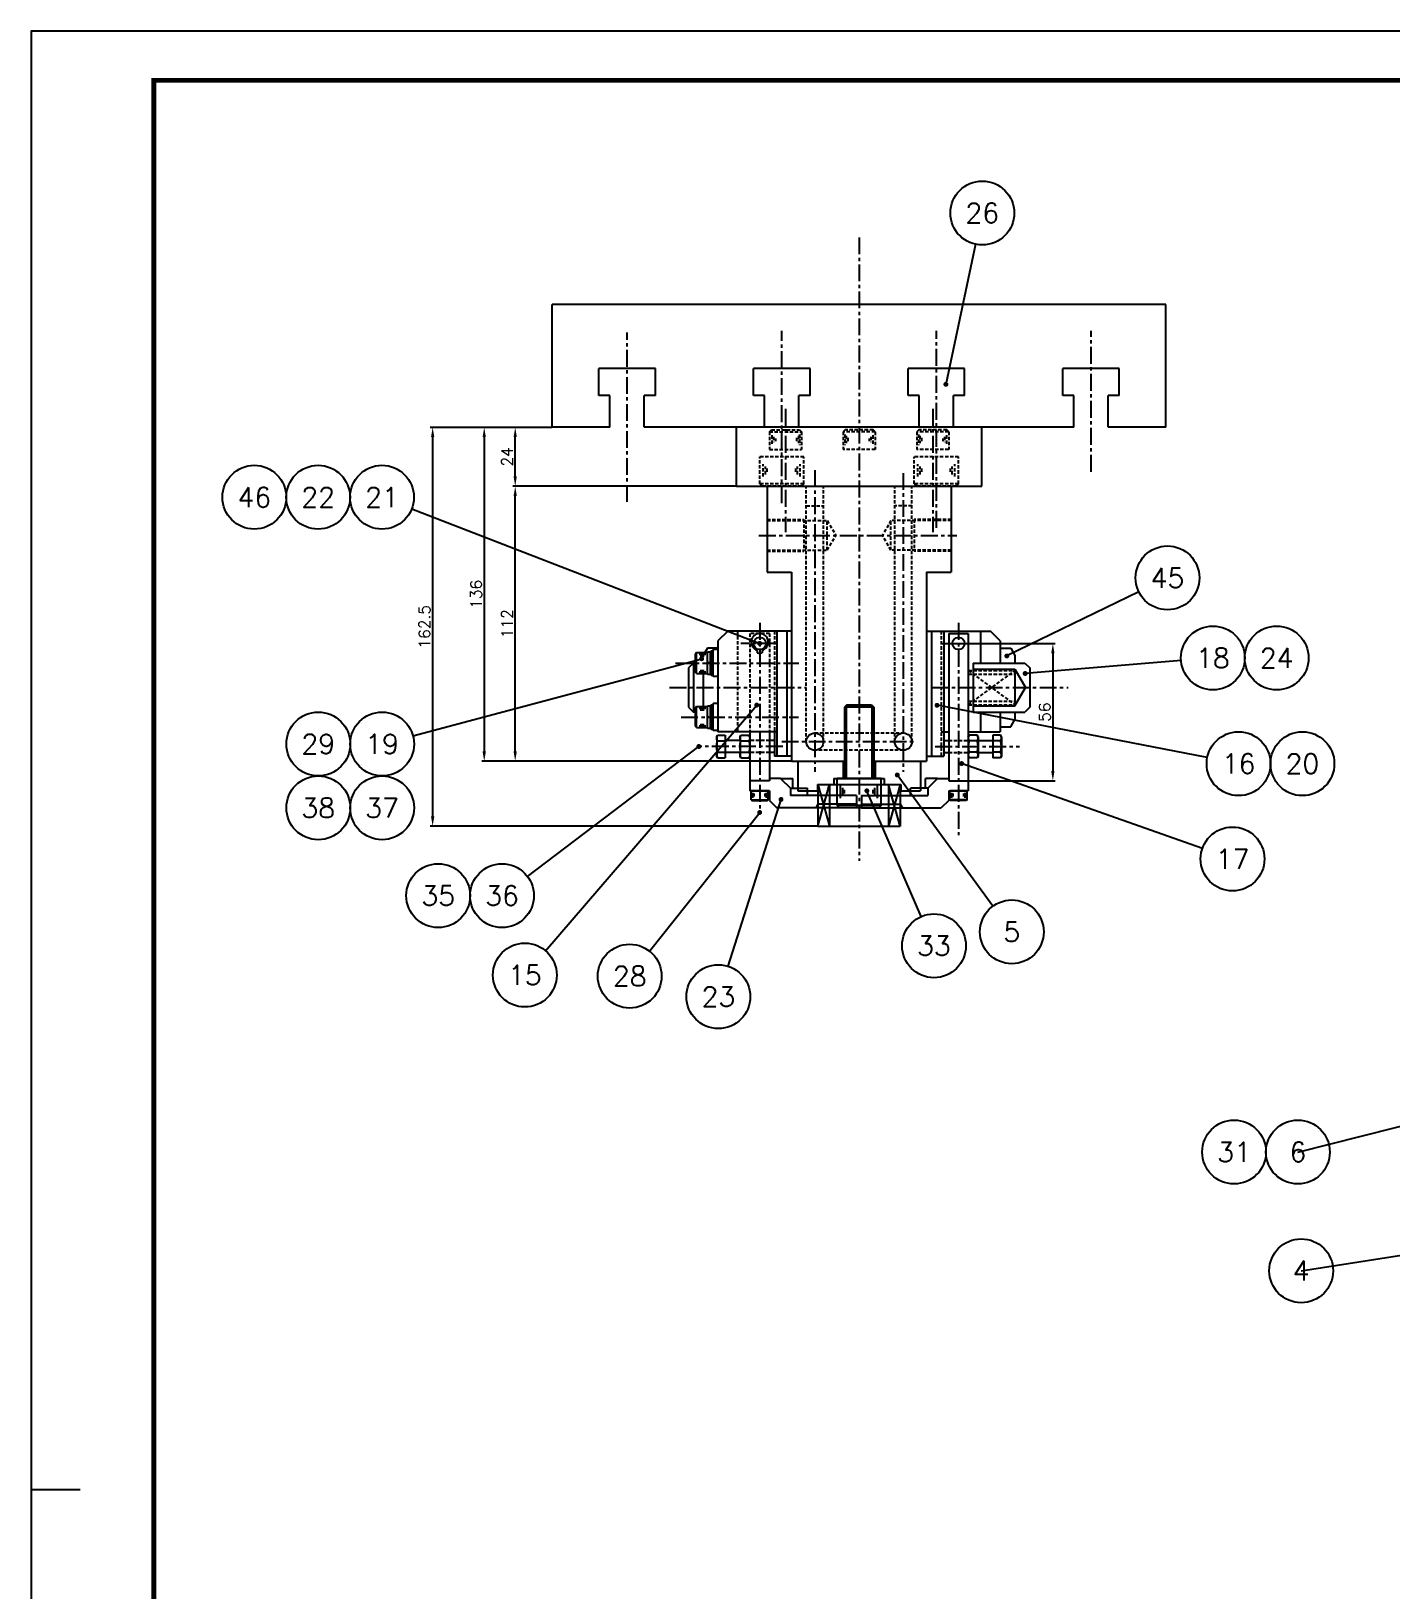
# Model space of a CAD drawing. Extents: x -1050 to 4472, y -2429 to 1188.
# Drawn here: x 0 to 554, y 553 to 1188 of the extents above; entities that cross this region are included whole.
import ezdxf
from ezdxf.enums import TextEntityAlignment as Align

# ---------------------------------------------------------------- set-up
doc = ezdxf.new("R2010")
doc.units = 0
doc.header["$LTSCALE"] = 5.5
doc.header["$MEASUREMENT"] = 0
doc.linetypes.add('CENTER', pattern=[2, 1.25, -0.25, 0.25, -0.25])
doc.linetypes.add('HIDDEN', pattern=[0.375, 0.25, -0.125])
doc.layers.get('0').update_dxf_attribs({"linetype": 'CONTINUOUS'})
doc.layers.get('DEFPOINTS').update_dxf_attribs({"linetype": 'CONTINUOUS'})
for name, color, linetype in [('0-POS', 3, 'CONTINUOUS'), ('CL', 1, 'CENTER'), ('CO', 3, 'CONTINUOUS'), ('CUPLA A SOLDAR', 5, 'CONTINUOUS'), ('FI', 1, 'CONTINUOUS'), ('OC', 1, 'HIDDEN'), ('POS', 3, 'CONTINUOUS')]:
    doc.layers.add(name, color=color, linetype=linetype)
doc.styles.add('ROMANS', font='ROMANS.SHX')
doc.dimstyles.new('2', dxfattribs={"dimscale": 2, "dimtxt": 2.3, "dimasz": 2, "dimexe": 0.5, "dimexo": 0.0625, "dimgap": 0.5, "dimtad": 1, "dimdec": 4, "dimdsep": 46, "dimtxsty": 'ROMANS', "dimcen": -2, "dimclrt": 7, "dimadec": 0, "dimazin": 0, "dimtfac": 0.869565, "dimtdec": 4, "dimtmove": 0, "dimatfit": 3, "dimfxl": 1, "dimtolj": 1, "dimarcsym": 0})

# ---------------------------------------------------------------- blocks, each defined once
blk = doc.blocks.new('12912L')
for p, q in [((-9, 11), (-8, 12)), ((-9, 11), (-9, 0)), ((-8, 12), (8, 12)), ((9, 11), (8, 12)), ((9, 11), (9, 0)), ((-9, 0), (9, 0))]:
    blk.add_line(p, q)
at = {"color": 1}
for p, q in [((-9, 11), (9, 11)), ((-7.47, 8.01), (-7.47, 3.03)), ((-6.47, 7.16), (-6.47, 3.89)), ((6.61, 7.16), (6.61, 3.89)), ((7.61, 8.01), (7.61, 3.03)), ((-5.76, 6.16), (-5.76, 4.6)), ((5.9, 6.16), (5.9, 4.6))]:
    blk.add_line(p, q, dxfattribs=at)
blk = doc.blocks.new('04912L')
for p, q in [((-3.5, 3.7), (-3.2, 4)), ((-3.5, 3.7), (-3.5, 0)), ((-3.5, 0), (3.5, 0)), ((-3.2, 4), (3.2, 4)), ((3.5, 3.7), (3.2, 4)), ((3.5, 3.7), (3.5, 0))]:
    blk.add_line(p, q)
at = {"color": 1}
for p, q in [((-3.5, 3.7), (3.5, 3.7)), ((-2.75, 2.85), (-2.75, 0.9)), ((-2.22, 2.4), (-2.22, 1.16)), ((2.22, 2.4), (2.22, 1.16)), ((2.75, 2.85), (2.75, 0.9))]:
    blk.add_line(p, q, dxfattribs=at)
blk = doc.blocks.new('05934L')
for p, q in [((-4, 4), (-4.62, 3.64)), ((-4.62, 3.64), (-4.62, 0.36)), ((-4, 0), (-4.62, 0.36)), ((-4, 4), (-2.31, 4)), ((-4, 0), (-2.31, 0)), ((-2.31, 4), (2.31, 4)), ((-2.31, 3.64), (-2.31, 0.36)), ((-2.31, 0), (2.31, 0)), ((2.31, 4), (4, 4)), ((2.31, 3.64), (2.31, 0.36)), ((2.31, 0), (4, 0)), ((4, 4), (4.62, 3.64)), ((4, 0), (4.62, 0.36)), ((4.62, 3.64), (4.62, 0.36))]:
    blk.add_line(p, q)
for centre, radius, start, end in [((-3.46, 1.96), 2.04, 55.61575, 124.38425), ((-3.46, 2.04), 2.04, 235.61575, 304.38425), ((0, -3.64), 7.64, 72.41205, 107.58795), ((0, 7.64), 7.64, 252.41205, 287.58795), ((3.46, 1.96), 2.04, 55.61575, 124.38425), ((3.46, 2.04), 2.04, 235.61575, 304.38425)]:
    blk.add_arc(centre, radius, start, end)
blk = doc.blocks.new('05933L')
for p, q in [((-4, 3.5), (-4.62, 3.14)), ((-4.62, 3.14), (-4.62, 0)), ((-4.62, 0), (4.62, 0)), ((-4, 3.5), (-2.31, 3.5)), ((-2.31, 3.5), (2.31, 3.5)), ((-2.31, 3.14), (-2.31, 0)), ((2.31, 3.5), (4, 3.5)), ((2.31, 3.14), (2.31, 0)), ((4, 3.5), (4.62, 3.14)), ((4.62, 3.14), (4.62, 0))]:
    blk.add_line(p, q)
for centre, radius, start, end in [((-3.46, 1.46), 2.04, 55.61575, 124.38425), ((0, -4.14), 7.64, 72.41205, 107.58795), ((3.46, 1.46), 2.04, 55.61575, 124.38425)]:
    blk.add_arc(centre, radius, start, end)
blk = doc.blocks.new('05125')
for p, q in [((-4.7, 1), (-5, 0.7)), ((-5, 0.7), (-5, 0)), ((-5, 0), (5, 0)), ((-4.7, 1), (4.7, 1)), ((4.7, 1), (5, 0.7)), ((5, 0.7), (5, 0))]:
    blk.add_line(p, q)
at = {"color": 1}
blk.add_line((-5, 0.7), (5, 0.7), dxfattribs=at)
blk = doc.blocks.new('05127')
for p, q in [((-4.6, 1.2), (4.6, 1.2)), ((-4.6, 1.2), (-4.6, 0)), ((-4.6, 0), (4.6, 0)), ((0.51, 1.2), (-0.53, 0)), ((4.6, 1.2), (4.6, 0))]:
    blk.add_line(p, q)
blk = doc.blocks.new('05912L')
for p, q in [((-4.25, 4.5), (-3.75, 5)), ((-4.25, 4.5), (-4.25, 0)), ((-4.25, 0), (4.25, 0)), ((-3.75, 5), (3.75, 5)), ((4.25, 4.5), (3.75, 5)), ((4.25, 4.5), (4.25, 0))]:
    blk.add_line(p, q)
at = {"color": 1}
for p, q in [((-4.25, 4.5), (4.25, 4.5)), ((-3.64, 3.52), (-3.64, 0.79)), ((-2.98, 3.1), (-2.98, 1.41)), ((2.98, 3.1), (2.98, 1.41)), ((3.64, 3.52), (3.64, 0.79))]:
    blk.add_line(p, q, dxfattribs=at)
blk = doc.blocks.new('08912L')
for p, q in [((-6.5, 7.2), (-5.7, 8)), ((-6.5, 7.2), (-6.5, 0)), ((-5.7, 8), (5.7, 8)), ((5.7, 8), (6.5, 7.2)), ((6.5, 7.2), (6.5, 0)), ((-6.5, 0), (6.5, 0))]:
    blk.add_line(p, q)
at = {"color": 1}
for p, q in [((-6.5, 7.2), (6.5, 7.2)), ((-5.56, 5.75), (-5.56, 2.02)), ((-4.81, 5.13), (-4.81, 2.89)), ((-4.07, 4.39), (-4.07, 3.39)), ((4.52, 4.76), (4.52, 3.14)), ((5.26, 5.51), (5.26, 2.52)), ((5.76, 6.13), (5.76, 1.78))]:
    blk.add_line(p, q, dxfattribs=at)
blk = doc.blocks.new('*D20')
at = {"layer": 'CO', "color": 0, "lineweight": -2}
for p, q in [((212.16, 1026.65), (162.55, 1026.65)), ((163.55, 1022.65), (163.55, 868.15)), ((320.41, 864.15), (162.55, 864.15))]:
    blk.add_line(p, q, dxfattribs=at)
at = {"layer": 'CO', "color": 0}
for points in [[(162.89, 1022.65), (164.22, 1022.65), (163.55, 1026.65)], [(162.89, 868.15), (164.22, 868.15), (163.55, 864.15)]]:
    blk.add_solid(points, dxfattribs=at)
at = {"layer": 'DEFPOINTS', "color": 0}
for p in [(212.28, 1026.65), (163.55, 864.15), (320.53, 864.15)]:
    blk.add_point(p, dxfattribs=at)
at = {"layer": 'CO', "color": 7, "insert": (160.25, 945.4), "char_height": 4.6, "attachment_point": 5, "rotation": 90, "style": 'ROMANS'}
blk.add_mtext('\\A1;162.5', dxfattribs=at)
blk = doc.blocks.new('*D21')
at = {"layer": 'CO', "color": 0, "lineweight": -2}
for p, q in [((212.16, 1026.65), (183.56, 1026.65)), ((184.56, 1022.65), (184.56, 894.65)), ((309.66, 890.65), (183.56, 890.65))]:
    blk.add_line(p, q, dxfattribs=at)
at = {"layer": 'CO', "color": 0}
for points in [[(183.89, 1022.65), (185.23, 1022.65), (184.56, 1026.65)], [(183.89, 894.65), (185.23, 894.65), (184.56, 890.65)]]:
    blk.add_solid(points, dxfattribs=at)
at = {"layer": 'DEFPOINTS', "color": 0}
for p in [(212.28, 1026.65), (184.56, 890.65), (309.78, 890.65)]:
    blk.add_point(p, dxfattribs=at)
at = {"layer": 'CO', "color": 7, "insert": (181.26, 958.65), "char_height": 4.6, "attachment_point": 5, "rotation": 90, "style": 'ROMANS'}
blk.add_mtext('\\A1;136', dxfattribs=at)
blk = doc.blocks.new('*D22')
at = {"layer": 'CO', "color": 0, "lineweight": -2}
for p, q in [((287.16, 1002.65), (196.19, 1002.65)), ((197.19, 894.65), (197.19, 998.65)), ((309.53, 890.65), (196.19, 890.65))]:
    blk.add_line(p, q, dxfattribs=at)
at = {"layer": 'CO', "color": 0}
for points in [[(196.52, 998.65), (197.85, 998.65), (197.19, 1002.65)], [(196.52, 894.65), (197.85, 894.65), (197.19, 890.65)]]:
    blk.add_solid(points, dxfattribs=at)
at = {"layer": 'DEFPOINTS', "color": 0}
for p in [(197.19, 1002.65), (287.28, 1002.65), (309.66, 890.65)]:
    blk.add_point(p, dxfattribs=at)
at = {"layer": 'CO', "color": 7, "insert": (193.89, 946.65), "char_height": 4.6, "attachment_point": 5, "rotation": 90, "style": 'ROMANS'}
blk.add_mtext('\\A1;112', dxfattribs=at)
blk = doc.blocks.new('*D23')
at = {"layer": 'CO', "color": 0, "lineweight": -2}
for p, q in [((212.16, 1026.65), (196.19, 1026.65)), ((197.19, 1006.65), (197.19, 1022.65)), ((287.03, 1002.65), (196.19, 1002.65))]:
    blk.add_line(p, q, dxfattribs=at)
at = {"layer": 'CO', "color": 0}
for points in [[(196.52, 1022.65), (197.85, 1022.65), (197.19, 1026.65)], [(196.52, 1006.65), (197.85, 1006.65), (197.19, 1002.65)]]:
    blk.add_solid(points, dxfattribs=at)
at = {"layer": 'DEFPOINTS', "color": 0}
for p in [(197.19, 1026.65), (212.28, 1026.65), (287.16, 1002.65)]:
    blk.add_point(p, dxfattribs=at)
at = {"layer": 'CO', "color": 7, "insert": (193.89, 1014.65), "char_height": 4.6, "attachment_point": 5, "rotation": 90, "style": 'ROMANS'}
blk.add_mtext('\\A1;24', dxfattribs=at)
blk = doc.blocks.new('A1G')
blk.add_lwpolyline([(0, 0), (841, 0), (841, 594), (0, 594)], close=True)
at = {"const_width": 1}
blk.add_lwpolyline([(25, 10), (831, 10), (831, 584), (25, 584)], close=True, dxfattribs=at)
blk.add_lwpolyline([(0, 297), (10, 297)])
blk = doc.blocks.new('POS')
at = {"layer": '0-POS'}
blk.add_circle((0, 0), 6.5, dxfattribs=at)
at = {"layer": '0-POS', "style": 'ROMANS', "flags": 4}
blk.add_attdef('P', text='', height=4, dxfattribs=at).set_placement((0, 0), align=Align.MIDDLE)
blk = doc.blocks.new('*D249')
at = {"layer": 'CO', "color": 0, "lineweight": -2}
for p, q in [((377.91, 938.65), (417.22, 938.65)), ((416.22, 934.65), (416.22, 886.65)), ((377.91, 882.65), (417.22, 882.65))]:
    blk.add_line(p, q, dxfattribs=at)
at = {"layer": 'CO', "color": 0}
for points in [[(415.56, 934.65), (416.89, 934.65), (416.22, 938.65)], [(415.56, 886.65), (416.89, 886.65), (416.22, 882.65)]]:
    blk.add_solid(points, dxfattribs=at)
at = {"layer": 'DEFPOINTS', "color": 0}
for p in [(377.78, 938.65), (377.78, 882.65), (416.22, 882.65)]:
    blk.add_point(p, dxfattribs=at)
at = {"layer": 'CO', "color": 7, "insert": (412.92, 910.65), "char_height": 4.6, "attachment_point": 5, "rotation": 90, "style": 'ROMANS'}
blk.add_mtext('\\A1;56', dxfattribs=at)

msp = doc.modelspace()

# ---------------------------------------------------------------- linework, layer by layer
for p, q in [((462.28481, 1076.65213), (212.28481, 1076.65213)), ((212.28481, 1026.65213), (212.28481, 1076.65213)), ((462.28481, 1026.65213), (462.28481, 1076.65213)), ((254.28481, 1050.65213), (231.28481, 1050.65213)), ((231.28481, 1039.65213), (231.28481, 1050.65213)), ((254.28481, 1039.65213), (254.28481, 1050.65213)), ((317.28481, 1050.65213), (294.28481, 1050.65213)), ((294.28481, 1039.65213), (294.28481, 1050.65213)), ((317.28481, 1039.65213), (317.28481, 1050.65213)), ((380.28481, 1050.65213), (357.28481, 1050.65213)), ((357.28481, 1039.65213), (357.28481, 1050.65213)), ((380.28481, 1039.65213), (380.28481, 1050.65213)), ((443.28481, 1050.65213), (420.28481, 1050.65213)), ((420.28481, 1039.65213), (420.28481, 1050.65213)), ((443.28481, 1039.65213), (443.28481, 1050.65213)), ((235.78481, 1039.65213), (231.28481, 1039.65213)), ((235.78481, 1026.65213), (235.78481, 1039.65213)), ((254.28481, 1039.65213), (249.78481, 1039.65213)), ((249.78481, 1026.65213), (249.78481, 1039.65213)), ((298.78481, 1039.65213), (294.28481, 1039.65213)), ((298.78481, 1026.65213), (298.78481, 1039.65213)), ((317.28481, 1039.65213), (312.78481, 1039.65213)), ((312.78481, 1026.65213), (312.78481, 1039.65213)), ((361.78481, 1039.65213), (357.28481, 1039.65213)), ((361.78481, 1026.65213), (361.78481, 1039.65213)), ((380.28481, 1039.65213), (375.78481, 1039.65213)), ((375.78481, 1026.65213), (375.78481, 1039.65213)), ((424.78481, 1039.65213), (420.28481, 1039.65213)), ((424.78481, 1026.65213), (424.78481, 1039.65213)), ((443.28481, 1039.65213), (438.78481, 1039.65213)), ((438.78481, 1026.65213), (438.78481, 1039.65213)), ((235.78481, 1026.65213), (212.28481, 1026.65213)), ((424.78481, 1026.65213), (249.78481, 1026.65213)), ((287.28481, 1002.65213), (287.28481, 1026.65213)), ((387.28481, 1002.65213), (387.28481, 1026.65213)), ((462.28481, 1026.65213), (438.78481, 1026.65213)), ((287.28481, 1002.65213), (387.28481, 1002.65213)), ((299.78481, 1002.65213), (299.78481, 967.65213)), ((309.78481, 1002.65213), (364.78481, 1002.65213)), ((374.78481, 1002.65213), (374.78481, 967.65213)), ((299.78481, 967.65213), (309.78481, 967.65213)), ((309.78481, 967.65213), (309.78481, 890.65213)), ((364.78481, 967.65213), (364.78481, 890.65213)), ((364.78481, 967.65213), (374.78481, 967.65213)), ((283.78481, 943.65213), (279.78481, 939.65213)), ((309.78481, 943.65213), (283.78481, 943.65213)), ((303.78481, 943.65213), (303.78481, 892.65213)), ((307.78481, 943.65213), (307.78481, 892.65213)), ((364.78481, 943.65213), (390.78481, 943.65213)), ((366.78481, 943.65213), (366.78481, 892.65213)), ((371.78481, 943.65213), (371.78481, 892.65213)), ((373.78481, 942.65213), (373.78481, 882.65213)), ((373.78481, 942.65213), (381.78481, 942.65213)), ((381.78481, 942.65213), (381.78481, 878.65213)), ((386.78481, 943.65213), (386.78481, 930.65213)), ((394.78481, 939.65213), (390.78481, 943.65213)), ((275.51686, 936.65213), (274.50649, 934.90213)), ((279.78481, 936.65213), (275.51686, 936.65213)), ((277.78481, 925.15213), (277.78481, 936.15213)), ((279.78481, 936.15213), (277.78481, 936.15213)), ((279.78481, 939.65213), (279.78481, 902.65213)), ((295.78481, 935.79802), (295.78481, 934.76464)), ((297.78481, 935.79802), (297.78481, 934.76464)), ((394.78481, 939.65213), (394.78481, 930.65213)), ((394.78481, 936.65213), (399.05276, 936.65213)), ((399.05276, 936.65213), (400.78481, 933.65213)), ((269.78481, 930.65213), (267.78481, 928.65213)), ((267.78481, 928.65213), (267.78481, 912.65213)), ((270.58481, 930.65213), (269.78481, 930.65213)), ((269.78481, 930.65213), (269.78481, 910.65213)), ((383.78481, 930.65213), (383.78481, 910.65213)), ((383.78481, 930.65213), (404.78481, 930.65213)), ((383.78481, 928.15213), (400.78481, 928.15213)), ((400.78481, 933.65213), (400.78481, 930.65213)), ((400.78481, 928.15213), (400.78481, 913.15213)), ((400.78481, 928.15213), (405.11493, 920.65213)), ((404.78481, 930.65213), (406.78481, 928.65213)), ((406.78481, 928.65213), (406.78481, 912.65213)), ((273.78481, 926.40213), (273.78481, 912.90213)), ((279.78481, 925.15213), (277.78481, 925.15213)), ((400.78481, 913.15213), (405.11493, 920.65213)), ((267.78481, 912.65213), (269.78481, 910.65213)), ((270.58481, 910.65213), (269.78481, 910.65213)), ((277.78481, 903.15213), (277.78481, 914.15213)), ((279.78481, 914.15213), (277.78481, 914.15213)), ((332.28481, 913.65213), (331.28481, 912.65213)), ((331.28481, 912.65213), (331.28481, 883.65213)), ((332.28481, 913.65213), (342.28481, 913.65213)), ((342.28481, 913.65213), (343.28481, 912.65213)), ((343.28481, 912.65213), (343.28481, 883.65213)), ((383.78481, 913.15213), (400.78481, 913.15213)), ((383.78481, 910.65213), (404.78481, 910.65213)), ((386.78481, 910.65213), (386.78481, 902.65213)), ((394.78481, 910.65213), (394.78481, 902.65213)), ((400.78481, 910.65213), (400.78481, 907.65213)), ((406.78481, 912.65213), (404.78481, 910.65213)), ((279.78481, 903.15213), (277.78481, 903.15213)), ((303.78481, 902.65213), (279.78481, 902.65213)), ((292.78481, 902.65213), (292.78481, 878.65213)), ((300.78481, 902.65213), (300.78481, 882.65213)), ((302.78481, 902.65213), (302.78481, 892.65213)), ((371.78481, 902.65213), (373.78481, 902.65213)), ((381.78481, 902.65213), (394.78481, 902.65213)), ((394.78481, 904.65213), (399.05276, 904.65213)), ((399.05276, 904.65213), (400.78481, 907.65213)), ((288.78481, 899.15213), (282.78481, 899.15213)), ((302.78481, 899.15213), (300.78481, 899.15213)), ((371.78481, 899.15213), (373.78481, 899.15213)), ((385.78481, 899.15213), (391.78481, 899.15213)), ((288.78481, 894.15213), (282.78481, 894.15213)), ((302.78481, 894.15213), (300.78481, 894.15213)), ((309.78481, 892.65213), (302.78481, 892.65213)), ((309.78481, 890.65213), (331.28481, 890.65213)), ((312.28481, 890.65213), (312.28481, 878.65213)), ((330.78481, 890.65213), (330.78481, 883.65213)), ((343.28481, 890.65213), (364.78481, 890.65213)), ((343.78481, 890.65213), (343.78481, 883.65213)), ((362.28481, 890.65213), (362.28481, 878.65213)), ((364.78481, 892.65213), (371.78481, 892.65213)), ((371.78481, 894.15213), (373.78481, 894.15213)), ((385.78481, 894.15213), (391.78481, 894.15213)), ((305.28481, 883.65213), (300.78481, 883.65213)), ((305.28481, 883.65213), (309.28481, 879.65213)), ((305.28481, 883.65213), (310.28481, 883.65213)), ((310.28481, 879.65213), (310.28481, 883.65213)), ((327.03481, 883.65213), (327.03481, 881.15213)), ((327.03481, 883.65213), (347.53481, 883.65213)), ((347.53481, 883.65213), (347.53481, 881.15213)), ((364.28481, 879.65213), (364.28481, 883.65213)), ((369.28481, 883.65213), (364.28481, 883.65213)), ((369.28481, 883.65213), (365.28481, 879.65213)), ((369.28481, 883.65213), (373.78481, 883.65213)), ((300.78481, 882.65213), (292.78481, 882.65213)), ((300.78481, 878.65213), (292.78481, 878.65213)), ((300.78481, 878.65213), (300.78481, 874.65213)), ((309.28481, 879.65213), (309.28481, 876.65213)), ((309.28481, 879.65213), (316.28481, 879.65213)), ((336.28481, 876.65213), (309.28481, 876.65213)), ((312.28481, 878.65213), (320.28481, 878.65213)), ((316.28481, 876.65213), (316.28481, 879.65213)), ((320.28481, 881.15213), (320.28481, 878.65213)), ((320.28481, 881.15213), (327.03481, 881.15213)), ((320.53481, 876.65213), (320.53481, 873.15213)), ((336.28481, 876.65213), (336.28481, 871.65213)), ((338.28481, 876.65213), (338.28481, 871.65213)), ((338.28481, 876.65213), (365.28481, 876.65213)), ((347.53481, 881.15213), (354.28481, 881.15213)), ((354.03481, 876.65213), (354.03481, 873.15213)), ((354.28481, 881.15213), (354.28481, 878.65213)), ((354.28481, 878.65213), (362.28481, 878.65213)), ((358.28481, 876.65213), (358.28481, 879.65213)), ((365.28481, 879.65213), (358.28481, 879.65213)), ((365.28481, 879.65213), (365.28481, 876.65213)), ((373.78481, 882.65213), (381.78481, 882.65213)), ((373.78481, 878.65213), (373.78481, 874.65213)), ((373.78481, 878.65213), (381.78481, 878.65213)), ((300.78481, 874.65213), (303.78481, 871.65213)), ((336.28481, 871.65213), (303.78481, 871.65213)), ((320.53481, 873.15213), (319.66878, 871.65213)), ((336.28481, 873.15213), (320.53481, 873.15213)), ((338.28481, 873.15213), (354.03481, 873.15213)), ((338.28481, 871.65213), (370.78481, 871.65213)), ((354.03481, 873.15213), (354.90083, 871.65213)), ((373.78481, 874.65213), (370.78481, 871.65213))]:
    msp.add_line(p, q)
for centre, radius in [((296.78481, 938.65213), 2.5), ((377.78481, 938.65213), 2.5), ((319.28481, 898.65213), 3.5), ((355.28481, 898.65213), 3.5)]:
    msp.add_circle(centre, radius)
for radius, start, end in [(3.5, 286.6015496, 253.3984504), (4.5, 257.16041159, 282.83958841)]:
    msp.add_arc((296.78481, 939.15213), radius, start, end)
at = {"layer": 'CL'}
for p, q in [((337.28481, 1103.99758), (337.28481, 850.14506)), ((242.78481, 996.27383), (242.78481, 1065.21466)), ((305.78481, 995.82121), (305.78481, 1065.89468)), ((368.78481, 985.729), (368.78481, 1065.89468)), ((431.78481, 1008.5115), (431.78481, 1065.89468)), ((307.28481, 1034.18), (307.28481, 983.88681)), ((367.28481, 1034.18), (367.28481, 983.88681)), ((319.28481, 1009.20786), (319.28481, 886.33653)), ((355.28481, 1008.02603), (355.28481, 886.33653)), ((296.49331, 982.65213), (377.0565, 982.65213)), ((296.78481, 946.9953), (296.78481, 869.78196)), ((377.78481, 946.9953), (377.78481, 860.5645)), ((303.65557, 938.65213), (289.14524, 938.65213)), ((370.91404, 938.65213), (385.42437, 938.65213)), ((262.54185, 930.65213), (312.70964, 930.65213)), ((260.05243, 920.65213), (315.66326, 920.65213)), ((366.85315, 920.65213), (422.46398, 920.65213)), ((264.77863, 908.65213), (312.63495, 908.65213)), ((306.17351, 896.65213), (271.99773, 896.65213)), ((305.7578, 898.65213), (360.55297, 898.65213)), ((368.27222, 896.65213), (402.57189, 896.65213))]:
    msp.add_line(p, q, dxfattribs=at)
at = {"layer": 'CUPLA A SOLDAR'}
for p, q in [((320.53481, 881.15213), (320.53481, 864.15213)), ((320.53481, 881.15213), (354.03481, 881.15213)), ((320.53481, 864.15213), (325.28481, 881.15213)), ((320.53481, 881.15213), (325.28481, 864.15213)), ((325.28481, 881.15213), (325.28481, 864.15213)), ((349.28481, 881.15213), (349.28481, 864.15213)), ((354.03481, 881.15213), (349.28481, 864.15213)), ((354.03481, 864.15213), (349.28481, 881.15213)), ((354.03481, 881.15213), (354.03481, 864.15213)), ((320.53481, 864.15213), (354.03481, 864.15213))]:
    msp.add_line(p, q, dxfattribs=at)
at = {"layer": 'FI'}
for p, q in [((343.28481, 912.65213), (331.28481, 912.65213)), ((332.03481, 912.65213), (332.03481, 883.65213)), ((342.53481, 912.65213), (342.53481, 883.65213))]:
    msp.add_line(p, q, dxfattribs=at)
at = {"layer": 'OC'}
for p, q in [((315.78481, 898.65213), (315.78481, 1002.65213)), ((322.78481, 898.65213), (322.78481, 1002.65213)), ((351.78481, 898.65213), (351.78481, 1002.65213)), ((358.78481, 898.65213), (358.78481, 1002.65213)), ((315.78481, 994.65213), (322.78481, 994.65213)), ((358.78481, 994.65213), (351.78481, 994.65213)), ((299.78481, 989.15213), (314.78481, 989.15213)), ((299.78481, 988.65213), (324.3207, 988.65213)), ((314.78481, 989.15213), (314.78481, 976.15213)), ((324.3207, 988.65213), (327.78481, 982.65213)), ((324.3207, 976.65213), (324.3207, 988.65213)), ((350.24891, 988.65213), (346.78481, 982.65213)), ((374.78481, 988.65213), (350.24891, 988.65213)), ((350.24891, 976.65213), (350.24891, 988.65213)), ((359.78481, 989.15213), (359.78481, 976.15213)), ((374.78481, 989.15213), (359.78481, 989.15213)), ((324.3207, 976.65213), (327.78481, 982.65213)), ((350.24891, 976.65213), (346.78481, 982.65213)), ((299.78481, 976.65213), (324.3207, 976.65213)), ((299.78481, 976.15213), (314.78481, 976.15213)), ((374.78481, 976.65213), (350.24891, 976.65213)), ((374.78481, 976.15213), (359.78481, 976.15213)), ((287.78481, 943.65213), (287.78481, 902.65213)), ((292.78481, 942.65213), (292.78481, 902.65213)), ((300.78481, 942.65213), (292.78481, 942.65213)), ((300.78481, 942.65213), (300.78481, 902.65213)), ((302.78481, 943.65213), (302.78481, 902.65213)), ((370.78481, 943.65213), (370.78481, 892.65213)), ((381.78481, 927.65213), (400.78481, 927.65213)), ((381.78481, 913.65213), (400.78481, 927.65213)), ((381.78481, 927.65213), (400.78481, 913.65213)), ((381.78481, 926.15213), (400.78481, 926.15213)), ((381.78481, 915.15213), (400.78481, 915.15213)), ((381.78481, 913.65213), (400.78481, 913.65213)), ((319.28481, 902.15213), (355.28481, 902.15213)), ((370.78481, 902.65213), (371.78481, 902.65213)), ((300.78481, 899.15213), (292.78481, 899.15213)), ((373.78481, 899.15213), (381.78481, 899.15213)), ((300.78481, 894.15213), (292.78481, 894.15213)), ((355.28481, 895.15213), (319.28481, 895.15213)), ((373.78481, 894.15213), (381.78481, 894.15213))]:
    msp.add_line(p, q, dxfattribs=at)
at = {"layer": 'POS'}
for p, q in [((384.76861, 1101.2076), (372.64242, 1044.15025)), ((155.03564, 993.48755), (296.78481, 938.65213)), ((451.23689, 959.65279), (397.45883, 933.52676)), ((155.52254, 901.0198), (273.15278, 932.39448)), ((468.45918, 931.64093), (404.9413, 926.37752)), ((209.58778, 813.41463), (295.56828, 913.51565)), ((479.12658, 892.1045), (369.02777, 913.4263)), ((202.18366, 843.75009), (271.99773, 896.65213)), ((477.16207, 855.17502), (379.06137, 889.70007)), ((391.83746, 831.66079), (352.82476, 885.04624)), ((362.62274, 827.41999), (340.45468, 878.62439)), ((283.89819, 807.15389), (305.48611, 875.08053)), ((251.93061, 813.29891), (296.78481, 869.78196)), ((516.05483, 731.46795), (728.77944, 784.99276)), ((517.39944, 683.1176), (725.23183, 715.67758))]:
    msp.add_line(p, q, dxfattribs=at)
at = {"layer": 'POS', "const_width": 1}
for points in [[(372.14242, 1044.15025, 1), (373.14242, 1044.15025, 1)], [(296.28481, 938.65213, 1), (297.28481, 938.65213, 1)], [(396.95883, 933.52676, 1), (397.95883, 933.52676, 1)], [(272.65278, 932.39448, 1), (273.65278, 932.39448, 1)], [(404.4413, 926.37752, 1), (405.4413, 926.37752, 1)], [(295.06828, 913.51565, 1), (296.06828, 913.51565, 1)], [(368.52777, 913.4263, 1), (369.52777, 913.4263, 1)], [(271.49773, 896.65213, 1), (272.49773, 896.65213, 1)], [(378.56137, 889.70007, 1), (379.56137, 889.70007, 1)], [(352.32476, 885.04624, 1), (353.32476, 885.04624, 1)], [(339.95468, 878.62439, 1), (340.95468, 878.62439, 1)], [(296.28481, 869.78196, 1), (297.28481, 869.78196, 1)], [(304.98611, 875.08053, 1), (305.98611, 875.08053, 1)]]:
    msp.add_lwpolyline(points, format="xyb", close=True, dxfattribs=at)

# ---------------------------------------------------------------- block references
at = {"xscale": 2, "yscale": 2, "zscale": 2}
msp.add_blockref('A1G', (0, 0), dxfattribs=at)
for name, p, rotation in [('05912L', (275.58481, 930.65213), 90), ('05127', (276.78481, 930.65213), 90), ('05125', (277.78481, 930.65213), 90), ('05912L', (275.58481, 908.65213), 90), ('05127', (276.78481, 908.65213), 90), ('05125', (277.78481, 908.65213), 90), ('05934L', (381.78481, 896.65213), 270), ('05933L', (391.78481, 896.65213), 270), ('12912L', (337.28481, 883.65213), 180), ('04912L', (377.78481, 878.65213), 180)]:
    msp.add_blockref(name, p, dxfattribs=dict(rotation=rotation))
at = {"xscale": -1}
for name, p, rotation in [('05933L', (282.78481, 896.65213), 90), ('05934L', (292.78481, 896.65213), 90), ('04912L', (296.78481, 878.65213), 180)]:
    msp.add_blockref(name, p, dxfattribs=dict(at, rotation=rotation))
at = {"layer": 'OC'}
msp.add_blockref('08912L', (307.28481, 1017.65213), dxfattribs=at)
at = {"layer": 'OC', "xscale": -1}
for p in [(337.28481, 1017.65213), (367.28481, 1017.65213)]:
    msp.add_blockref('08912L', p, dxfattribs=at)
at = {"layer": 'OC', "rotation": 180}
for p in [(305.78481, 1014.65213), (368.78481, 1014.65213)]:
    msp.add_blockref('12912L', p, dxfattribs=at)
at = {"layer": 'POS', "xscale": 2, "yscale": 2, "zscale": 2}
for p, values in [((387.47109, 1113.92359), {'P': '26'}), ((90.91125, 998.17785), {'P': '46'}), ((116.91125, 998.17785), {'P': '22'}), ((142.91125, 998.17785), {'P': '21'}), ((462.93004, 965.33347), {'P': '45'}), ((481.41477, 932.7145), {'P': '18'}), ((507.41477, 932.7145), {'P': '24'}), ((116.96166, 897.66953), {'P': '29'}), ((142.96166, 897.66953), {'P': '19'}), ((491.88945, 889.63283), {'P': '16'}), ((517.88945, 889.63283), {'P': '20'}), ((116.96166, 871.66953), {'P': '38'}), ((142.96166, 871.66953), {'P': '37'}), ((489.42482, 850.85933), {'P': '17'}), ((165.82236, 835.89875), {'P': '35'}), ((191.82236, 835.89875), {'P': '36'}), ((399.50771, 821.16473), {'P': '5'}), ((367.78762, 815.49002), {'P': '33'}), ((201.1173, 803.55304), {'P': '15'}), ((243.84615, 803.11847), {'P': '28'}), ((279.9607, 794.76453), {'P': '23'}), ((490.05483, 731.46795), {'P': '31'}), ((516.05483, 731.46795), {'P': '6'}), ((517.39944, 683.1176), {'P': '4'})]:
    msp.add_blockref('POS', p, dxfattribs=at).add_auto_attribs(values)

# ---------------------------------------------------------------- dimensions: what is measured, and where the dimension line sits
at = {"layer": 'CO'}
for base, p1, p2, picture, middle in [((163.55268, 864.15213), (212.28481, 1026.65213), (320.53481, 864.15213), '*D20', (160.25268, 945.40213)), ((184.55909, 890.65213), (212.28481, 1026.65213), (309.78481, 890.65213), '*D21', (181.25909, 958.65213)), ((197.18655, 1026.65213), (287.15981, 1002.65213), (212.28481, 1026.65213), '*D23', (193.88655, 1014.65213)), ((197.18655, 1002.65213), (309.65981, 890.65213), (287.28481, 1002.65213), '*D22', (193.88655, 946.65213)), ((416.22291, 882.65213), (377.78481, 938.65213), (377.78481, 882.65213), '*D249', (412.92291, 910.65213))]:
    dim = msp.add_linear_dim(base=base, p1=p1, p2=p2, angle=90, dimstyle='2', dxfattribs=at)
    dim.commit()
    dim.dimension.update_dxf_attribs({"geometry": picture, "text_midpoint": middle})

doc.saveas('drawing.dxf')
